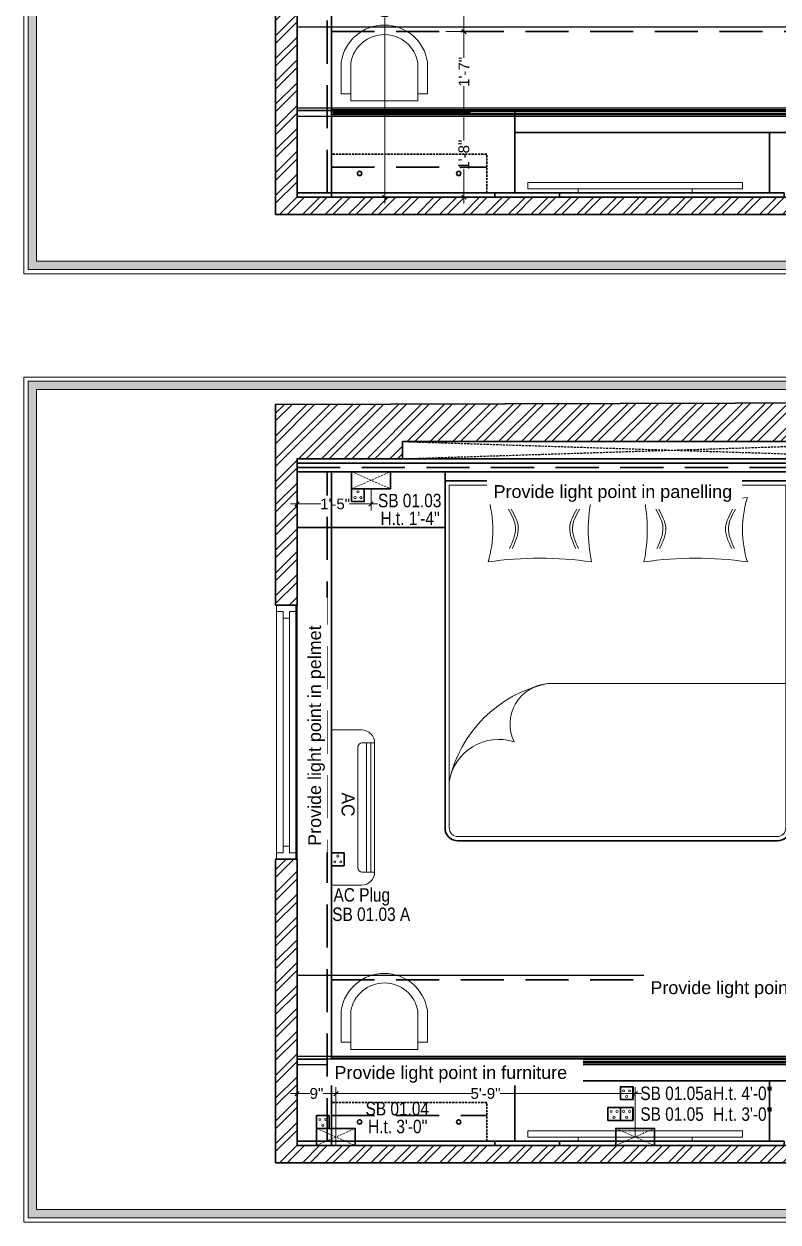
# Model space of a CAD drawing. Header units: millimetres. Extents: x 145796 to 148307, y -176303 to -174465.
# Drawn here: x 146250.8 to 146425.8, y -175260.6 to -174982.4 of the extents above; entities that cross this region are included whole.
import ezdxf

# ---------------------------------------------------------------- set-up
doc = ezdxf.new("R2010")
doc.units = ezdxf.units.MM
doc.header["$MEASUREMENT"] = 0
doc.header["$PDMODE"] = 2
for name, pattern in [('00 . GROUND FLOOR$0$DASHED', [0.75, 0.5, -0.25]), ('DASHED', [0.75, 0.5, -0.25]), ('DASHED2', [0.375, 0.25, -0.125]), ('DASHEDX2', [1.5, 1, -0.5])]:
    doc.linetypes.add(name, pattern=pattern)
doc.layers.get('Defpoints').update_dxf_attribs({"color": 220})
doc.layers.add('AR HATCH-7', color=7, linetype='Continuous')
for name, color, linetype, lineweight in [('Dimension', 10, 'DASHEDX2', 20), ('el', 7, 'Continuous', 20), ('ELEC-wires', 1, 'DASHED2', 13), ('Electrical', 84, 'Continuous', 30), ('FUR1', 1, 'Continuous', 0), ('FURNITURE', 32, 'Continuous', 9), ('FURNITURE-1', 252, 'Continuous', 13), ('GF FALSE CEILING', 6, 'Continuous', 35), ('hatch-rcc', 251, 'Continuous', 9), ('Labelling', 1, 'Continuous', 25), ('SECOND FLOOR', 7, 'Continuous', 9), ('Text', 7, 'Continuous', 15), ('wall', 7, 'Continuous', 30)]:
    doc.layers.add(name, color=color, linetype=linetype, lineweight=lineweight)
doc.styles.add('Aerial', font='arial.ttf')
doc.styles.add('style4', font='ARIALN.TTF')
doc.styles.add('TEXT', font='eurr____.ttf')
doc.dimstyles.new('Cn_BT_9 ( BOLD )', dxfattribs={"dimtxt": 2.5, "dimasz": 1, "dimexe": 1.5, "dimexo": 0, "dimgap": 0.09, "dimtad": 0, "dimdec": 0, "dimzin": 3, "dimdsep": 46, "dimlunit": 4, "dimtxsty": 'Aerial', "dimblk": 'OBLIQUE', "dimcen": 0.09, "dimdle": 1.5, "dimclrd": 1, "dimclre": 1, "dimclrt": 5, "dimadec": 0, "dimazin": 0, "dimtfac": 0.75, "dimtdec": 0, "dimtofl": 0, "dimtmove": 0, "dimatfit": 3, "dimldrblk": 'OBLIQUE', "dimfxl": 0, "dimtolj": 1, "dimtzin": 0, "dimlwd": 15, "dimlwe": 15, "dimarcsym": 0})

# ---------------------------------------------------------------- blocks, each defined once
blk = doc.blocks.new('_Oblique')
at = {"layer": 'wall', "color": 0, "lineweight": -2}
blk.add_line((-0.5, -0.5), (0.5, 0.5), dxfattribs=at)
blk = doc.blocks.new('*D69')
at = {"layer": 'Defpoints', "color": 0, "ltscale": 10, "transparency": 16777216}
for p in [(146322.19, -175002.86), (146322.19, -175022.59), (146352.91, -175022.59)]:
    blk.add_point(p, dxfattribs=at)
at = {"layer": 'FURNITURE', "color": 1, "lineweight": 15, "ltscale": 10, "transparency": 16777216}
for p, q in [((146322.19, -175002.86), (146354.41, -175002.86)), ((146352.91, -175001.36), (146352.91, -175009.43)), ((146352.91, -175024.09), (146352.91, -175016.02)), ((146322.19, -175022.59), (146354.41, -175022.59))]:
    blk.add_line(p, q, dxfattribs=at)
for p, rotation in [((146352.91, -175002.86), 90), ((146352.91, -175022.59), 270)]:
    blk.add_blockref('_Oblique', p, dxfattribs=dict(at, rotation=rotation))
at = {"layer": 'FURNITURE', "color": 5, "ltscale": 10, "transparency": 16777216, "insert": (146352.91, -175012.73), "char_height": 2.5, "attachment_point": 5, "rotation": 90, "style": 'Aerial'}
blk.add_mtext('\\A1;1\'-8"', dxfattribs=at)
blk = doc.blocks.new('*D74')
at = {"layer": 'Defpoints', "color": 0, "ltscale": 10, "transparency": 16777216}
for p in [(146348.73, -174984.13), (146322.19, -175002.86), (146352.91, -175002.86)]:
    blk.add_point(p, dxfattribs=at)
at = {"layer": 'FURNITURE', "color": 1, "lineweight": 15, "ltscale": 10, "transparency": 16777216}
for p, q in [((146352.91, -174982.63), (146352.91, -174990.2)), ((146348.73, -174984.13), (146354.41, -174984.13)), ((146352.91, -175004.36), (146352.91, -174996.79)), ((146322.19, -175002.86), (146354.41, -175002.86))]:
    blk.add_line(p, q, dxfattribs=at)
for p, rotation in [((146352.91, -174984.13), 90), ((146352.91, -175002.86), 270)]:
    blk.add_blockref('_Oblique', p, dxfattribs=dict(at, rotation=rotation))
at = {"layer": 'FURNITURE', "color": 5, "ltscale": 10, "transparency": 16777216, "insert": (146352.91, -174993.49), "char_height": 2.5, "attachment_point": 5, "rotation": 90, "style": 'Aerial'}
blk.add_mtext('\\A1;1\'-7"', dxfattribs=at)
blk = doc.blocks.new('*D81')
at = {"layer": 'Defpoints', "color": 0, "ltscale": 10, "transparency": 16777216}
for p in [(146342.88, -174966.48), (146349.73, -174984.13), (146352.91, -174984.13)]:
    blk.add_point(p, dxfattribs=at)
at = {"layer": 'FURNITURE', "color": 1, "lineweight": 15, "ltscale": 10, "transparency": 16777216}
for p, q in [((146342.88, -174966.48), (146354.41, -174966.48)), ((146352.91, -174964.98), (146352.91, -174973.01)), ((146352.91, -174985.63), (146352.91, -174979.6)), ((146349.73, -174984.13), (146354.41, -174984.13))]:
    blk.add_line(p, q, dxfattribs=at)
for p, rotation in [((146352.91, -174966.48), 90), ((146352.91, -174984.13), 270)]:
    blk.add_blockref('_Oblique', p, dxfattribs=dict(at, rotation=rotation))
at = {"layer": 'FURNITURE', "color": 5, "ltscale": 10, "transparency": 16777216, "insert": (146352.91, -174976.3), "char_height": 2.5, "attachment_point": 5, "rotation": 90, "style": 'Aerial'}
blk.add_mtext('\\A1;1\'-6"', dxfattribs=at)
blk = doc.blocks.new('*D84')
at = {"layer": 'Defpoints', "color": 0, "ltscale": 10, "transparency": 16777216}
for p in [(146322.19, -174944.34), (146322.19, -175022.59), (146334.52, -175022.59)]:
    blk.add_point(p, dxfattribs=at)
at = {"layer": 'FURNITURE', "color": 1, "lineweight": 15, "ltscale": 10, "transparency": 16777216}
for p, q in [((146322.19, -174944.34), (146336.02, -174944.34)), ((146334.52, -174942.84), (146334.52, -174974.05)), ((146334.52, -175024.09), (146334.52, -174980.89)), ((146322.19, -175022.59), (146336.02, -175022.59))]:
    blk.add_line(p, q, dxfattribs=at)
for p, rotation in [((146334.52, -174944.34), 90), ((146334.52, -175022.59), 270)]:
    blk.add_blockref('_Oblique', p, dxfattribs=dict(at, rotation=rotation))
at = {"layer": 'FURNITURE', "color": 5, "ltscale": 10, "transparency": 16777216, "insert": (146334.52, -174977.47), "char_height": 2.5, "attachment_point": 5, "rotation": 90, "style": 'Aerial'}
blk.add_mtext('\\A1;6\'-6"', dxfattribs=at)
blk = doc.blocks.new('RGH')
at = {"color": 242, "linetype": 'DASHED', "true_color": 0xcd2027}
for p, q in [((130318.55, 18194.22), (130309.54, 18198.2)), ((130318.55, 18198.2), (130309.54, 18194.22))]:
    blk.add_line(p, q, dxfattribs=at)
at = {"layer": 'ELEC-wires', "color": 5, "linetype": 'ByBlock', "lineweight": 30, "ltscale": 4}
blk.add_lwpolyline([(130309.54, 18198.2), (130318.55, 18198.2), (130318.55, 18194.22), (130309.54, 18194.22)], close=True, dxfattribs=at)
blk = doc.blocks.new('erfer')
at = {"layer": 'hatch-rcc', "lineweight": 30}
blk.add_lwpolyline([(1905.9, -1304.21), (1908.38, -1304.21), (1908.38, -1306.73), (1905.9, -1306.73)], close=True, dxfattribs=at)
at = {"layer": 'hatch-rcc'}
blk.add_lwpolyline([(1905.96, -1304.28), (1908.31, -1304.28), (1908.31, -1306.66), (1905.96, -1306.66)], close=True, dxfattribs=at)
for centre in [(1907.14, -1304.81), (1906.56, -1305.95), (1907.72, -1305.95)]:
    blk.add_circle(centre, 0.211, dxfattribs=at)
blk = doc.blocks.new('16')
at = {"layer": 'hatch-rcc', "color": 1, "lineweight": 30}
blk.add_lwpolyline([(392822.83, -38266.87), (392825.13, -38266.87), (392825.13, -38269.2), (392822.83, -38269.2)], close=True, dxfattribs=at)
at = {"layer": 'hatch-rcc', "color": 1}
blk.add_lwpolyline([(392822.89, -38266.93), (392825.07, -38266.93), (392825.07, -38269.14), (392822.89, -38269.14)], close=True, dxfattribs=at)
for centre in [(392823.44, -38268.48), (392823.98, -38267.42), (392824.52, -38268.48)]:
    blk.add_circle(centre, 0.195, dxfattribs=at)
blk = doc.blocks.new('*D112')
at = {"layer": 'Defpoints', "color": 0, "ltscale": 10, "transparency": 16777216}
for p in [(146323.19, -175230.76), (146314.19, -175242.84, 0.25), (146323.19, -175242.84, 0.25)]:
    blk.add_point(p, dxfattribs=at)
at = {"layer": 'FURNITURE', "color": 1, "lineweight": 15, "ltscale": 10, "transparency": 16777216}
for p, q in [((146312.69, -175230.76), (146317.16, -175230.76)), ((146314.19, -175242.84), (146314.19, -175229.26)), ((146324.69, -175230.76), (146320.22, -175230.76)), ((146323.19, -175242.84), (146323.19, -175229.26))]:
    blk.add_line(p, q, dxfattribs=at)
at = {"layer": 'FURNITURE', "color": 1, "lineweight": 15, "ltscale": 10, "transparency": 16777216, "rotation": 180}
blk.add_blockref('_Oblique', (146314.19, -175230.76), dxfattribs=at)
at = {"layer": 'FURNITURE', "color": 1, "lineweight": 15, "ltscale": 10, "transparency": 16777216}
blk.add_blockref('_Oblique', (146323.19, -175230.76), dxfattribs=at)
at = {"layer": 'FURNITURE', "color": 5, "ltscale": 10, "transparency": 16777216, "insert": (146318.69, -175230.76), "char_height": 2.5, "attachment_point": 5, "style": 'Aerial'}
blk.add_mtext('\\A1;9"', dxfattribs=at)
blk = doc.blocks.new('*D113')
at = {"layer": 'Defpoints', "color": 0, "ltscale": 10, "transparency": 16777216}
for p in [(146392.65, -175230.76), (146392.65, -175240.84, 0.25), (146323.19, -175242.84, 0.25)]:
    blk.add_point(p, dxfattribs=at)
at = {"layer": 'FURNITURE', "color": 1, "lineweight": 15, "ltscale": 10, "transparency": 16777216}
for p, q in [((146321.69, -175230.76), (146354.51, -175230.76)), ((146323.19, -175242.84), (146323.19, -175229.26)), ((146394.15, -175230.76), (146361.33, -175230.76)), ((146392.65, -175240.84), (146392.65, -175229.26))]:
    blk.add_line(p, q, dxfattribs=at)
at = {"layer": 'FURNITURE', "color": 1, "lineweight": 15, "ltscale": 10, "transparency": 16777216, "rotation": 180}
blk.add_blockref('_Oblique', (146323.19, -175230.76), dxfattribs=at)
at = {"layer": 'FURNITURE', "color": 1, "lineweight": 15, "ltscale": 10, "transparency": 16777216}
blk.add_blockref('_Oblique', (146392.65, -175230.76), dxfattribs=at)
at = {"layer": 'FURNITURE', "color": 5, "ltscale": 10, "transparency": 16777216, "insert": (146357.92, -175230.76), "char_height": 2.5, "attachment_point": 5, "style": 'Aerial'}
blk.add_mtext('\\A1;5\'-9"', dxfattribs=at)
blk = doc.blocks.new('*D114')
at = {"layer": 'Defpoints', "color": 0, "ltscale": 10, "transparency": 16777216}
for p in [(146314.19, -175090.32, 0.25), (146331.35, -175090.32, 0.25), (146314.19, -175093.84)]:
    blk.add_point(p, dxfattribs=at)
at = {"layer": 'FURNITURE', "color": 1, "lineweight": 15, "ltscale": 10, "transparency": 16777216}
for p, q in [((146314.19, -175090.32), (146314.19, -175095.34)), ((146331.35, -175090.32), (146331.35, -175095.34)), ((146312.69, -175093.84), (146319.72, -175093.84)), ((146332.85, -175093.84), (146326.31, -175093.84))]:
    blk.add_line(p, q, dxfattribs=at)
at = {"layer": 'FURNITURE', "color": 1, "lineweight": 15, "ltscale": 10, "transparency": 16777216, "rotation": 180}
blk.add_blockref('_Oblique', (146314.19, -175093.84), dxfattribs=at)
at = {"layer": 'FURNITURE', "color": 1, "lineweight": 15, "ltscale": 10, "transparency": 16777216}
blk.add_blockref('_Oblique', (146331.35, -175093.84), dxfattribs=at)
at = {"layer": 'FURNITURE', "color": 5, "ltscale": 10, "transparency": 16777216, "insert": (146323.01, -175093.84), "char_height": 2.5, "attachment_point": 5, "style": 'Aerial'}
blk.add_mtext('\\A1;1\'-5"', dxfattribs=at)

msp = doc.modelspace()

# ---------------------------------------------------------------- hatches: boundary and pattern name
at = {"layer": 'AR HATCH-7', "lineweight": 0, "true_color": 0x939598, "transparency": 33554687}
h = msp.add_hatch(dxfattribs=at)
h.set_pattern_fill('ANSI32', color=252, scale=10)
h.set_pattern_definition([(45, (12454.5157, 8737.782), (-2.65165043, 2.65165043), []), (45, (12456.2835, 8737.782), (-2.65165043, 2.65165043), [])])
h.paths.add_polyline_path([(146469.15, -174850.03), (146309.19, -174850.48), (146309.19, -174897.09), (146314.19, -174897.09), (146314.19, -174863.09), (146338.69, -174863.09), (146338.69, -174859.09), (146463.69, -174859.09), (146463.7, -174884.09), (146463.7, -174884.09), (146463.7, -174885.1), (146468.7, -174885.07)])
h.paths.add_polyline_path([(146314.19, -174956.09), (146309.19, -174956.09), (146309.19, -175026.59), (146468.73, -175026.59), (146468.78, -174982.09), (146463.78, -174982.13), (146463.7, -175022.59), (146364.71, -175022.59), (146364.71, -175022.59), (146314.19, -175022.59), (146314.2, -175002.5)])
h.paths.add_polyline_path([(146468.7, -174913.06), (146463.7, -174913.09), (146463.7, -174949.1), (146468.7, -174949.06)])
h = msp.add_hatch(dxfattribs=at)
h.set_pattern_fill('ANSI32', color=252, scale=10)
h.set_pattern_definition([(45, (12454.5157, 8517.5385), (-2.65165043, 2.65165043), []), (45, (12456.2835, 8517.5385), (-2.65165043, 2.65165043), [])])
h.paths.add_polyline_path([(146469.15, -175070.27), (146309.19, -175070.72), (146309.19, -175117.34), (146314.19, -175117.34), (146314.19, -175083.34), (146338.69, -175083.34), (146338.69, -175079.34), (146463.69, -175079.34), (146463.7, -175104.33), (146463.7, -175104.33), (146463.7, -175105.35), (146468.7, -175105.31)])
h.paths.add_polyline_path([(146314.19, -175176.34), (146309.19, -175176.34), (146309.19, -175246.84), (146468.73, -175246.84), (146468.78, -175202.34), (146463.78, -175202.37), (146463.7, -175242.84), (146364.71, -175242.84), (146364.71, -175242.84), (146314.19, -175242.84), (146314.2, -175222.74)])
h.paths.add_polyline_path([(146468.7, -175133.3), (146463.7, -175133.34), (146463.7, -175169.34), (146468.7, -175169.31)])
at = {"layer": 'Dimension', "true_color": 0xd39e00, "transparency": 33554687}
h = msp.add_hatch(color=42, dxfattribs=at)
h.paths.add_polyline_path([(146251.78, -174845.09), (146251.78, -175039.39), (146527.84, -175039.39), (146527.84, -174845.09)])
h.paths.add_polyline_path([(146253.72, -174847.02), (146525.9, -174847.02), (146525.9, -175037.45), (146253.72, -175037.45)], flags=16)
h = msp.add_hatch(color=42, dxfattribs=at)
h.paths.add_polyline_path([(146251.78, -175065.33), (146251.78, -175259.63), (146527.84, -175259.63), (146527.84, -175065.33)])
h.paths.add_polyline_path([(146253.72, -175067.27), (146525.9, -175067.27), (146525.9, -175257.7), (146253.72, -175257.7)], flags=16)

# ---------------------------------------------------------------- linework, layer by layer
at = {"color": 9, "lineweight": 9, "true_color": 0xc7c8ca, "elevation": 0.13}
for points in [[(146367.73, -175019.18), (146367.73, -175020.62), (146417.56, -175020.62), (146417.56, -175019.18)], [(146379.43, -175020.62), (146379.43, -175021.58), (146405.86, -175021.58), (146405.86, -175020.62)], [(146367.73, -175239.42), (146367.73, -175240.87), (146417.56, -175240.87), (146417.56, -175239.42)], [(146379.43, -175240.87), (146379.43, -175241.82), (146405.86, -175241.82), (146405.86, -175240.87)]]:
    msp.add_lwpolyline(points, close=True, dxfattribs=at)
at = {"layer": 'Dimension', "color": 42, "linetype": 'Continuous', "true_color": 0xd39e00, "transparency": 33554687, "elevation": 0.13}
for points in [[(146250.82, -174844.12), (146528.81, -174844.12), (146528.81, -175040.36), (146250.82, -175040.36)], [(146251.78, -174845.09), (146527.84, -174845.09), (146527.84, -175039.39), (146251.78, -175039.39)], [(146253.72, -174847.02), (146525.9, -174847.02), (146525.9, -175037.45), (146253.72, -175037.45)], [(146250.82, -175064.36), (146528.81, -175064.36), (146528.81, -175260.6), (146250.82, -175260.6)], [(146251.78, -175065.33), (146527.84, -175065.33), (146527.84, -175259.63), (146251.78, -175259.63)], [(146253.72, -175067.27), (146525.9, -175067.27), (146525.9, -175257.7), (146253.72, -175257.7)]]:
    msp.add_lwpolyline(points, close=True, dxfattribs=at)
at = {"layer": 'Electrical', "lineweight": 15}
for p, q in [((146328.31, -175178.33, 0.13), (146328.31, -175150.34, 0.13)), ((146330.32, -175179.34, 0.13), (146330.32, -175149.34, 0.13)), ((146331.32, -175179.34, 0.13), (146331.32, -175149.34, 0.13))]:
    msp.add_line(p, q, dxfattribs=at)
at = {"layer": 'Electrical', "color": 7, "lineweight": 30, "elevation": 0.13}
for points in [[(146322.19, -175003.39), (146463.74, -175003.39), (146463.74, -175002.33), (146322.19, -175002.33)], [(146322.19, -175223.63), (146463.74, -175223.63), (146463.74, -175222.57), (146322.19, -175222.57)]]:
    msp.add_lwpolyline(points, close=True, dxfattribs=at)
at = {"layer": 'Electrical', "color": 175, "lineweight": 30, "ltscale": 8, "true_color": 0x4554a5, "elevation": 0.13}
for points in [[(146463.34, -175002.56), (146463.34, -175003.18), (146322.7, -175003.18), (146322.7, -175002.56)], [(146463.32, -175002.58), (146463.32, -175003.16), (146322.72, -175003.16), (146322.72, -175002.58)], [(146463.34, -175222.8), (146463.34, -175223.42), (146322.7, -175223.42), (146322.7, -175222.8)], [(146463.32, -175222.82), (146463.32, -175223.4), (146322.72, -175223.4), (146322.72, -175222.82)]]:
    msp.add_lwpolyline(points, close=True, dxfattribs=at)
at = {"layer": 'Electrical', "lineweight": 15, "elevation": 0.13}
for points in [[(146329.17, -175182.35), (146322.19, -175182.35), (146322.19, -175146.32), (146329.17, -175146.32)], [(146329.31, -175149.34), (146332.18, -175149.34), (146332.18, -175179.34), (146329.31, -175179.34)], [(146332.18, -175179.34), (146332.18, -175179.34), (146332.18, -175149.34)]]:
    msp.add_lwpolyline(points, dxfattribs=at)
at = {"layer": 'Electrical', "lineweight": 15}
for centre, start, end in [((146329.17, -175149.34, 0.13), 0, 90), ((146329.17, -175179.34, 0.13), 270, 0)]:
    msp.add_arc(centre, 3.01, start, end, dxfattribs=at)
at = {"layer": 'Electrical', "lineweight": 15, "extrusion": (0, 0, -1)}
for centre, start_param, end_param in [((146329.31, -175150.34, 0.13), -0.785398, 0.785398), ((146329.31, -175178.33, 0.13), 3.926991, 5.497787)]:
    msp.add_ellipse(centre, major_axis=(-0.71, 0.71), ratio=1, start_param=start_param, end_param=end_param, dxfattribs=at)
at = {"layer": 'FURNITURE', "color": 3, "linetype": 'DASHEDX2', "lineweight": 30, "ltscale": 10}
for p, q in [((146321.19, -175021.59, 0.13), (146321.19, -174866.09, 0.13)), ((146322.19, -174984.13, 0.13), (146463.78, -174984.13, 0.13)), ((146322.19, -175015.59, 0.13), (146358.19, -175015.59, 0.13)), ((146314.19, -175085.34, 0.13), (146438.69, -175085.34, 0.13)), ((146321.19, -175241.84, 0.13), (146321.19, -175086.34, 0.13)), ((146322.19, -175204.37, 0.13), (146463.78, -175204.37, 0.13)), ((146322.19, -175235.84, 0.13), (146358.19, -175235.84, 0.13))]:
    msp.add_line(p, q, dxfattribs=at)
at = {"layer": 'FURNITURE', "color": 9, "lineweight": 30, "true_color": 0xc7c8ca}
for p, q in [((146322.19, -174866.09, 0.13), (146322.19, -175022.59, 0.13)), ((146463.73, -175007.56, 0.13), (146364.71, -175007.56, 0.13)), ((146423.81, -175007.59, 0.13), (146423.81, -175021.59, 0.13)), ((146322.19, -175086.34, 0.13), (146322.19, -175242.84, 0.13)), ((146314.19, -175099.34, 0.13), (146348.52, -175099.34, 0.13)), ((146463.73, -175227.81, 0.13), (146364.71, -175227.81, 0.13)), ((146423.81, -175227.83, 0.13), (146423.81, -175241.84, 0.13))]:
    msp.add_line(p, q, dxfattribs=at)
at = {"layer": 'FURNITURE', "color": 9, "linetype": '00 . GROUND FLOOR$0$DASHED', "lineweight": 25, "true_color": 0xc7c8ca}
for p, q in [((146338.69, -175083.34, 0.13), (146463.69, -175079.34, 0.13)), ((146338.69, -175079.34, 0.13), (146463.69, -175083.34, 0.13))]:
    msp.add_line(p, q, dxfattribs=at)
at = {"layer": 'FURNITURE', "color": 9, "true_color": 0xc7c8ca}
msp.add_line((146427.61, -175135.57, 0.13), (146372.33, -175135.57, 0.13), dxfattribs=at)
at = {"layer": 'FURNITURE', "color": 9, "true_color": 0xc7c8ca, "elevation": 0.13, "flags": 128}
for points in [[(146342.22, -174998.57), (146344.44, -174998.57), (146344.44, -174991.18, 0.853613), (146324.44, -174991.13), (146324.44, -174998.57), (146326.67, -174998.57)], [(146342.22, -174996.34), (146342.22, -174998.57), (146342.22, -174991.37, 0.835758), (146326.66, -174991.32), (146326.66, -174996.34), (146326.66, -174998.57)], [(146342.22, -175218.81), (146344.44, -175218.81), (146344.44, -175211.43, 0.853613), (146324.44, -175211.38), (146324.44, -175218.81), (146326.67, -175218.81)], [(146342.22, -175216.59), (146342.22, -175218.81), (146342.22, -175211.61, 0.835758), (146326.66, -175211.57), (146326.66, -175216.59), (146326.66, -175218.81)]]:
    msp.add_lwpolyline(points, format="xyb", dxfattribs=at)
at = {"layer": 'FURNITURE', "color": 9, "true_color": 0xc7c8ca, "elevation": 0.13}
for points in [[(146326.68, -174998.57), (146326.68, -175000.25), (146342.23, -175000.25), (146342.22, -174998.57)], [(146326.68, -175218.81), (146326.68, -175220.5), (146342.23, -175220.5), (146342.22, -175218.81)]]:
    msp.add_lwpolyline(points, dxfattribs=at)
at = {"layer": 'FURNITURE', "color": 9, "lineweight": 30, "true_color": 0xc7c8ca, "elevation": 0.13}
for points in [[(146364.71, -175021.59), (146364.72, -175002.5), (146314.2, -175002.5), (146314.19, -175022.59), (146364.71, -175022.59), (146364.71, -175022.59)], [(146364.71, -175241.84), (146364.72, -175222.74), (146314.2, -175222.74), (146314.19, -175242.84), (146364.71, -175242.84), (146364.71, -175242.84)]]:
    msp.add_lwpolyline(points, dxfattribs=at)
at = {"layer": 'FURNITURE', "color": 9, "linetype": '00 . GROUND FLOOR$0$DASHED', "lineweight": 30, "true_color": 0xc7c8ca, "elevation": 0.13}
for points in [[(146322.19, -175021.59), (146358.19, -175021.59), (146358.19, -175012.59), (146322.19, -175012.59)], [(146322.19, -175241.84), (146358.19, -175241.84), (146358.19, -175232.84), (146322.19, -175232.84)]]:
    msp.add_lwpolyline(points, close=True, dxfattribs=at)
at = {"layer": 'FURNITURE', "color": 9, "lineweight": 30, "true_color": 0xc7c8ca, "elevation": 0.13}
for points in [[(146360.08, -175022.59), (146314.19, -175022.59), (146314.19, -175021.59), (146360.08, -175021.59)], [(146375.08, -175022.59), (146360.08, -175022.59), (146360.08, -175021.59), (146375.08, -175021.59)], [(146427.26, -175021.59), (146375.08, -175021.59), (146375.08, -175022.59), (146427.26, -175022.59)], [(146338.69, -175083.34), (146463.69, -175083.34), (146463.69, -175079.34), (146338.69, -175079.34)], [(146314.19, -175083.34), (146439.69, -175083.34), (146439.69, -175084.34), (146314.19, -175084.34)], [(146314.19, -175084.34), (146438.69, -175084.34), (146438.69, -175085.34), (146439.69, -175085.34), (146439.69, -175086.34), (146314.19, -175086.34)], [(146428.61, -175088.49), (146428.61, -175086.34), (146348.52, -175086.34), (146348.52, -175088.49)], [(146360.08, -175242.84), (146314.19, -175242.84), (146314.19, -175241.84), (146360.08, -175241.84)], [(146375.08, -175242.84), (146360.08, -175242.84), (146360.08, -175241.84), (146375.08, -175241.84)], [(146427.26, -175241.84), (146375.08, -175241.84), (146375.08, -175242.84), (146427.26, -175242.84)]]:
    msp.add_lwpolyline(points, close=True, dxfattribs=at)
msp.add_lwpolyline([(146425.61, -175172.08), (146351.52, -175172.08, -0.414214), (146348.52, -175169.08), (146348.52, -175088.49), (146428.61, -175088.49), (146428.61, -175169.08, -0.414214)], format="xyb", close=True, dxfattribs=at)
at = {"layer": 'FURNITURE', "color": 9, "true_color": 0xc7c8ca}
for points, elevation in [([(146425.61, -175171.08), (146351.52, -175171.08, -0.414214), (146349.52, -175169.08), (146349.52, -175089.49), (146427.61, -175089.49), (146427.61, -175169.08, -0.414214)], 0.13), ([(146382.51, -175107.31, -0.100586), (146382.51, -175092.31, -0.075726), (146358.51, -175092.31, -0.148967), (146358.51, -175107.31, -0.074116)], 0.12), ([(146394.69, -175107.31, 0.100586), (146394.69, -175092.31, 0.075726), (146418.69, -175092.31, 0.148967), (146418.69, -175107.31, 0.074116)], 0.12), ([(146364.53, -175149.09, -0.527965), (146372.33, -175135.57, 0.296489), (146349.52, -175158.22, -0.459377), (146364.53, -175149.09)], 0.13)]:
    msp.add_lwpolyline(points, format="xyb", close=True, dxfattribs=dict(at, elevation=elevation))
at = {"layer": 'FURNITURE', "color": 9, "lineweight": 30, "true_color": 0xc7c8ca}
for centre in [(146328.69, -175017.09, 0.13), (146351.69, -175017.09, 0.13), (146328.69, -175237.34, 0.13), (146351.69, -175237.34, 0.13)]:
    msp.add_circle(centre, 0.5, dxfattribs=at)
at = {"layer": 'FURNITURE', "color": 9, "true_color": 0xc7c8ca}
for points in [[(146363.25, -175095.05, 0.12), (146364.02, -175096.47, 0.12), (146365.65, -175099.46, 0.12), (146364.21, -175102.58, 0.12), (146363.45, -175104.22, 0.12)], [(146363.9, -175095.05, 0.12), (146364.67, -175096.47, 0.12), (146366.3, -175099.46, 0.12), (146364.86, -175102.58, 0.12), (146364.1, -175104.22, 0.12)], [(146379.09, -175095.05, 0.12), (146378.32, -175096.47, 0.12), (146376.68, -175099.46, 0.12), (146378.13, -175102.58, 0.12), (146378.88, -175104.22, 0.12)], [(146379.73, -175095.05, 0.12), (146378.96, -175096.47, 0.12), (146377.33, -175099.46, 0.12), (146378.77, -175102.58, 0.12), (146379.53, -175104.22, 0.12)], [(146397.46, -175095.05, 0.12), (146398.24, -175096.47, 0.12), (146399.87, -175099.46, 0.12), (146398.43, -175102.58, 0.12), (146397.67, -175104.22, 0.12)], [(146398.11, -175095.05, 0.12), (146398.88, -175096.47, 0.12), (146400.51, -175099.46, 0.12), (146399.07, -175102.58, 0.12), (146398.31, -175104.22, 0.12)], [(146415.26, -175095.05, 0.12), (146414.49, -175096.47, 0.12), (146412.86, -175099.46, 0.12), (146414.3, -175102.58, 0.12), (146415.06, -175104.22, 0.12)], [(146415.91, -175095.05, 0.12), (146415.14, -175096.47, 0.12), (146413.51, -175099.46, 0.12), (146414.95, -175102.58, 0.12), (146415.71, -175104.22, 0.12)]]:
    msp.add_open_spline(points, degree=3, knots=[0, 0, 0, 0, 4.577917, 9.671137, 9.671137, 9.671137, 9.671137], dxfattribs=at)
at = {"layer": 'GF FALSE CEILING', "lineweight": 25, "elevation": 0.13}
for points in [[(146314.19, -174863.09), (146338.69, -174863.09), (146338.69, -174859.09), (146463.69, -174859.09), (146463.78, -174983.13), (146314.19, -174983.13)], [(146314.19, -175001.86), (146463.74, -175001.86), (146463.74, -175003.86), (146314.19, -175003.86)], [(146314.19, -175083.34), (146338.69, -175083.34), (146338.69, -175079.34), (146463.66, -175079.34), (146463.75, -175203.37), (146314.19, -175203.37)], [(146314.19, -175222.1), (146463.74, -175222.1), (146463.74, -175224.1), (146314.19, -175224.1)]]:
    msp.add_lwpolyline(points, close=True, dxfattribs=at)
at = {"layer": 'SECOND FLOOR', "elevation": 0.13}
msp.add_lwpolyline([(146309.44, -175117.34), (146309.44, -175118.84), (146310.94, -175118.84), (146310.94, -175120.34), (146312.44, -175120.34), (146312.44, -175173.34), (146310.94, -175173.34), (146310.94, -175174.84), (146309.44, -175174.84), (146309.44, -175176.34), (146313.94, -175176.34), (146313.94, -175174.84), (146312.44, -175174.84), (146312.44, -175173.34), (146310.94, -175173.34), (146310.94, -175120.34), (146312.44, -175120.34), (146312.44, -175118.84), (146313.94, -175118.84), (146313.94, -175117.34), (146309.44, -175117.34), (146309.44, -175176.34), (146313.94, -175176.34), (146313.94, -175117.34)], close=True, dxfattribs=at)
at = {"layer": 'wall', "lineweight": 30, "elevation": 0.13}
for points in [[(146463.78, -174982.13), (146463.7, -175022.59), (146314.19, -175022.59), (146314.19, -174956.09), (146309.19, -174956.09), (146309.19, -175026.59), (146468.73, -175026.59), (146468.78, -174982.09)], [(146463.78, -175202.37), (146463.7, -175242.84), (146314.19, -175242.84), (146314.19, -175176.34), (146309.19, -175176.34), (146309.19, -175246.84), (146468.73, -175246.84), (146468.78, -175202.34)]]:
    msp.add_lwpolyline(points, close=True, dxfattribs=at)
msp.add_lwpolyline([(146463.69, -175079.34), (146338.69, -175079.34), (146338.69, -175083.34), (146314.19, -175083.34), (146314.19, -175117.34), (146309.19, -175117.34), (146309.19, -175070.72), (146469.15, -175070.27), (146468.7, -175105.31), (146463.7, -175105.35), (146463.69, -175079.34)], dxfattribs=at)

# ---------------------------------------------------------------- block references
at = {"layer": 'el', "color": 18, "true_color": 0x000000, "xscale": 1.274012090250485, "yscale": 1.274012090250485, "zscale": 1.274012090250485}
msp.add_blockref('16', (-354138.85, -126422.43, 0.13), dxfattribs=at)
at = {"layer": 'ELEC-wires', "linetype": 'ByBlock', "lineweight": -3, "xscale": -1}
msp.add_blockref('RGH', (276645.4, -193284.54, 0.13), dxfattribs=at)
at = {"layer": 'ELEC-wires', "linetype": 'ByBlock', "lineweight": -3, "rotation": 180}
for p in [(276637.24, -157044.63, 0.13), (276706.69, -157044.63, 0.13)]:
    msp.add_blockref('RGH', p, dxfattribs=at)
at = {"layer": 'FURNITURE-1', "xscale": 1.18092012721511, "yscale": 1.18092012721511, "zscale": 1.18092012721511}
msp.add_blockref('erfer', (144076.14, -173550.15, 0.38), dxfattribs=at)
at = {"layer": 'FURNITURE-1', "xscale": -1.18092012721511, "yscale": 1.18092012721511, "zscale": 1.18092012721511, "rotation": 180}
for p in [(144138.5, -176772.34, -0.13), (144067.98, -176779.02, 0.38), (144135.57, -176777.16, -0.13), (144138.5, -176777.16, -0.13)]:
    msp.add_blockref('erfer', p, dxfattribs=at)

# ---------------------------------------------------------------- texts
at = {"layer": 'FUR1', "color": 1, "style": 'style4'}
for s, p in [("H.t. 1'-4''", (146333.55, -175098.75, -0.13)), ("H.t. 4'-0''", (146410.74, -175232.27, 0.38)), ("H.t. 3'-0''", (146410.74, -175237.1, 0.38)), ("H.t. 3'-0''", (146330.67, -175239.98, 0.13))]:
    msp.add_text(s, height=3.1217, dxfattribs=at).set_placement(p)
at = {"layer": 'Labelling', "color": 5, "style": 'style4'}
for s, p in [('SB 01.03', (146332.96, -175094.61, -0.13)), ('AC Plug', (146322.65, -175186.19, 0.13)), ('SB 01.03 A', (146322.35, -175190.69, 0.13)), ('SB 01.05a', (146393.85, -175232.27, 0.38)), ('SB 01.04', (146330.09, -175235.84, 0.13)), ('SB 01.05', (146393.85, -175237.09, 0.38))]:
    msp.add_text(s, height=3.122, dxfattribs=at).set_placement(p)
at = {"layer": 'Text', "style": 'TEXT'}
msp.add_text('AC', height=3, rotation=270, dxfattribs=at).set_placement((146324.52, -175160.86, 0.13))

# ---------------------------------------------------------------- dimensions: what is measured, and where the dimension line sits
at = {"layer": 'FURNITURE', "ltscale": 10}
for base, p1, p2, picture, middle in [((146334.52, -175022.59, 0.13), (146322.19, -174944.34, 0.13), (146322.19, -175022.59, 0.13), '*D84', (146334.52, -174977.47, 0.13)), ((146352.91, -174984.13, 0.13), (146342.88, -174966.48, 0.13), (146349.73, -174984.13, 0.13), '*D81', (146352.91, -174976.3, 0.13)), ((146352.91, -175022.59, 0.13), (146322.19, -175002.86, 0.13), (146322.19, -175022.59, 0.13), '*D69', (146352.91, -175012.73, 0.13))]:
    dim = msp.add_linear_dim(base=base, p1=p1, p2=p2, angle=90, dimstyle='Cn_BT_9 ( BOLD )', override={"dimtmove": 1}, dxfattribs=at)
    dim.commit()
    dim.dimension.update_dxf_attribs({"geometry": picture, "text_midpoint": middle, "dimtype": 160})
dim = msp.add_linear_dim(base=(146352.91, -175002.86, 0.13), p1=(146348.73, -174984.13, 0.13), p2=(146322.19, -175002.86, 0.13), angle=90, dimstyle='Cn_BT_9 ( BOLD )', override={"dimtmove": 1}, dxfattribs=at)
dim.commit()
dim.dimension.update_dxf_attribs({"geometry": '*D74', "text_midpoint": (146352.91, -174993.49, 0.13)})
dim = msp.add_linear_dim(base=(146314.19, -175093.84, -0.13), p1=(146331.35, -175090.32, 0.13), p2=(146314.19, -175090.32, 0.13), dimstyle='Cn_BT_9 ( BOLD )', dxfattribs=at)
dim.commit()
dim.dimension.update_dxf_attribs({"geometry": '*D114', "text_midpoint": (146323.01, -175093.84, -0.13), "dimtype": 160})
dim = msp.add_linear_dim(base=(146323.19, -175230.76, -0.13), p1=(146314.19, -175242.84, 0.13), p2=(146323.19, -175242.84, 0.13), dimstyle='Cn_BT_9 ( BOLD )', dxfattribs=at)
dim.commit()
dim.dimension.update_dxf_attribs({"geometry": '*D112', "text_midpoint": (146318.69, -175230.76, -0.13)})
dim = msp.add_linear_dim(base=(146392.65, -175230.76, -0.13), p1=(146323.19, -175242.84, 0.13), p2=(146392.65, -175240.84, 0.13), dimstyle='Cn_BT_9 ( BOLD )', override={"dimtmove": 1}, dxfattribs=at)
dim.commit()
dim.dimension.update_dxf_attribs({"geometry": '*D113', "text_midpoint": (146357.92, -175230.76, -0.13)})

# ---------------------------------------------------------------- next in the draw order: texts
at = {"layer": 'FUR1', "color": 1, "char_height": 2.9839, "width": 56.1722, "attachment_point": 5, "style": 'style4', "bg_fill": 2}
for s, insert in [('\\A1;\\pxql;{\\fArial|b0|i0|c0|p34;Provide light point in panelling}', (146387.87, -175091.41, 0.13)), ('\\A1;\\pxql;{\\fArial|b0|i0|c0|p34;Provide light point in ceiling}', (146424.26, -175206.62, 0.13)), ('\\A1;\\pxql;{\\fArial|b0|i0|c0|p34;Provide light point in furniture}', (146350.96, -175226.32, 0.13))]:
    msp.add_mtext(s, dxfattribs=dict(at, insert=insert))
at = {"layer": 'FUR1', "color": 1, "insert": (146318.71, -175145.15, -0.13), "char_height": 2.9839, "width": 56.1722, "attachment_point": 5, "rotation": 90, "style": 'style4', "bg_fill": 2}
msp.add_mtext('\\A1;\\pxql;{\\fArial|b0|i0|c0|p34;Provide light point in pelmet}', dxfattribs=at)

doc.saveas('drawing.dxf')
